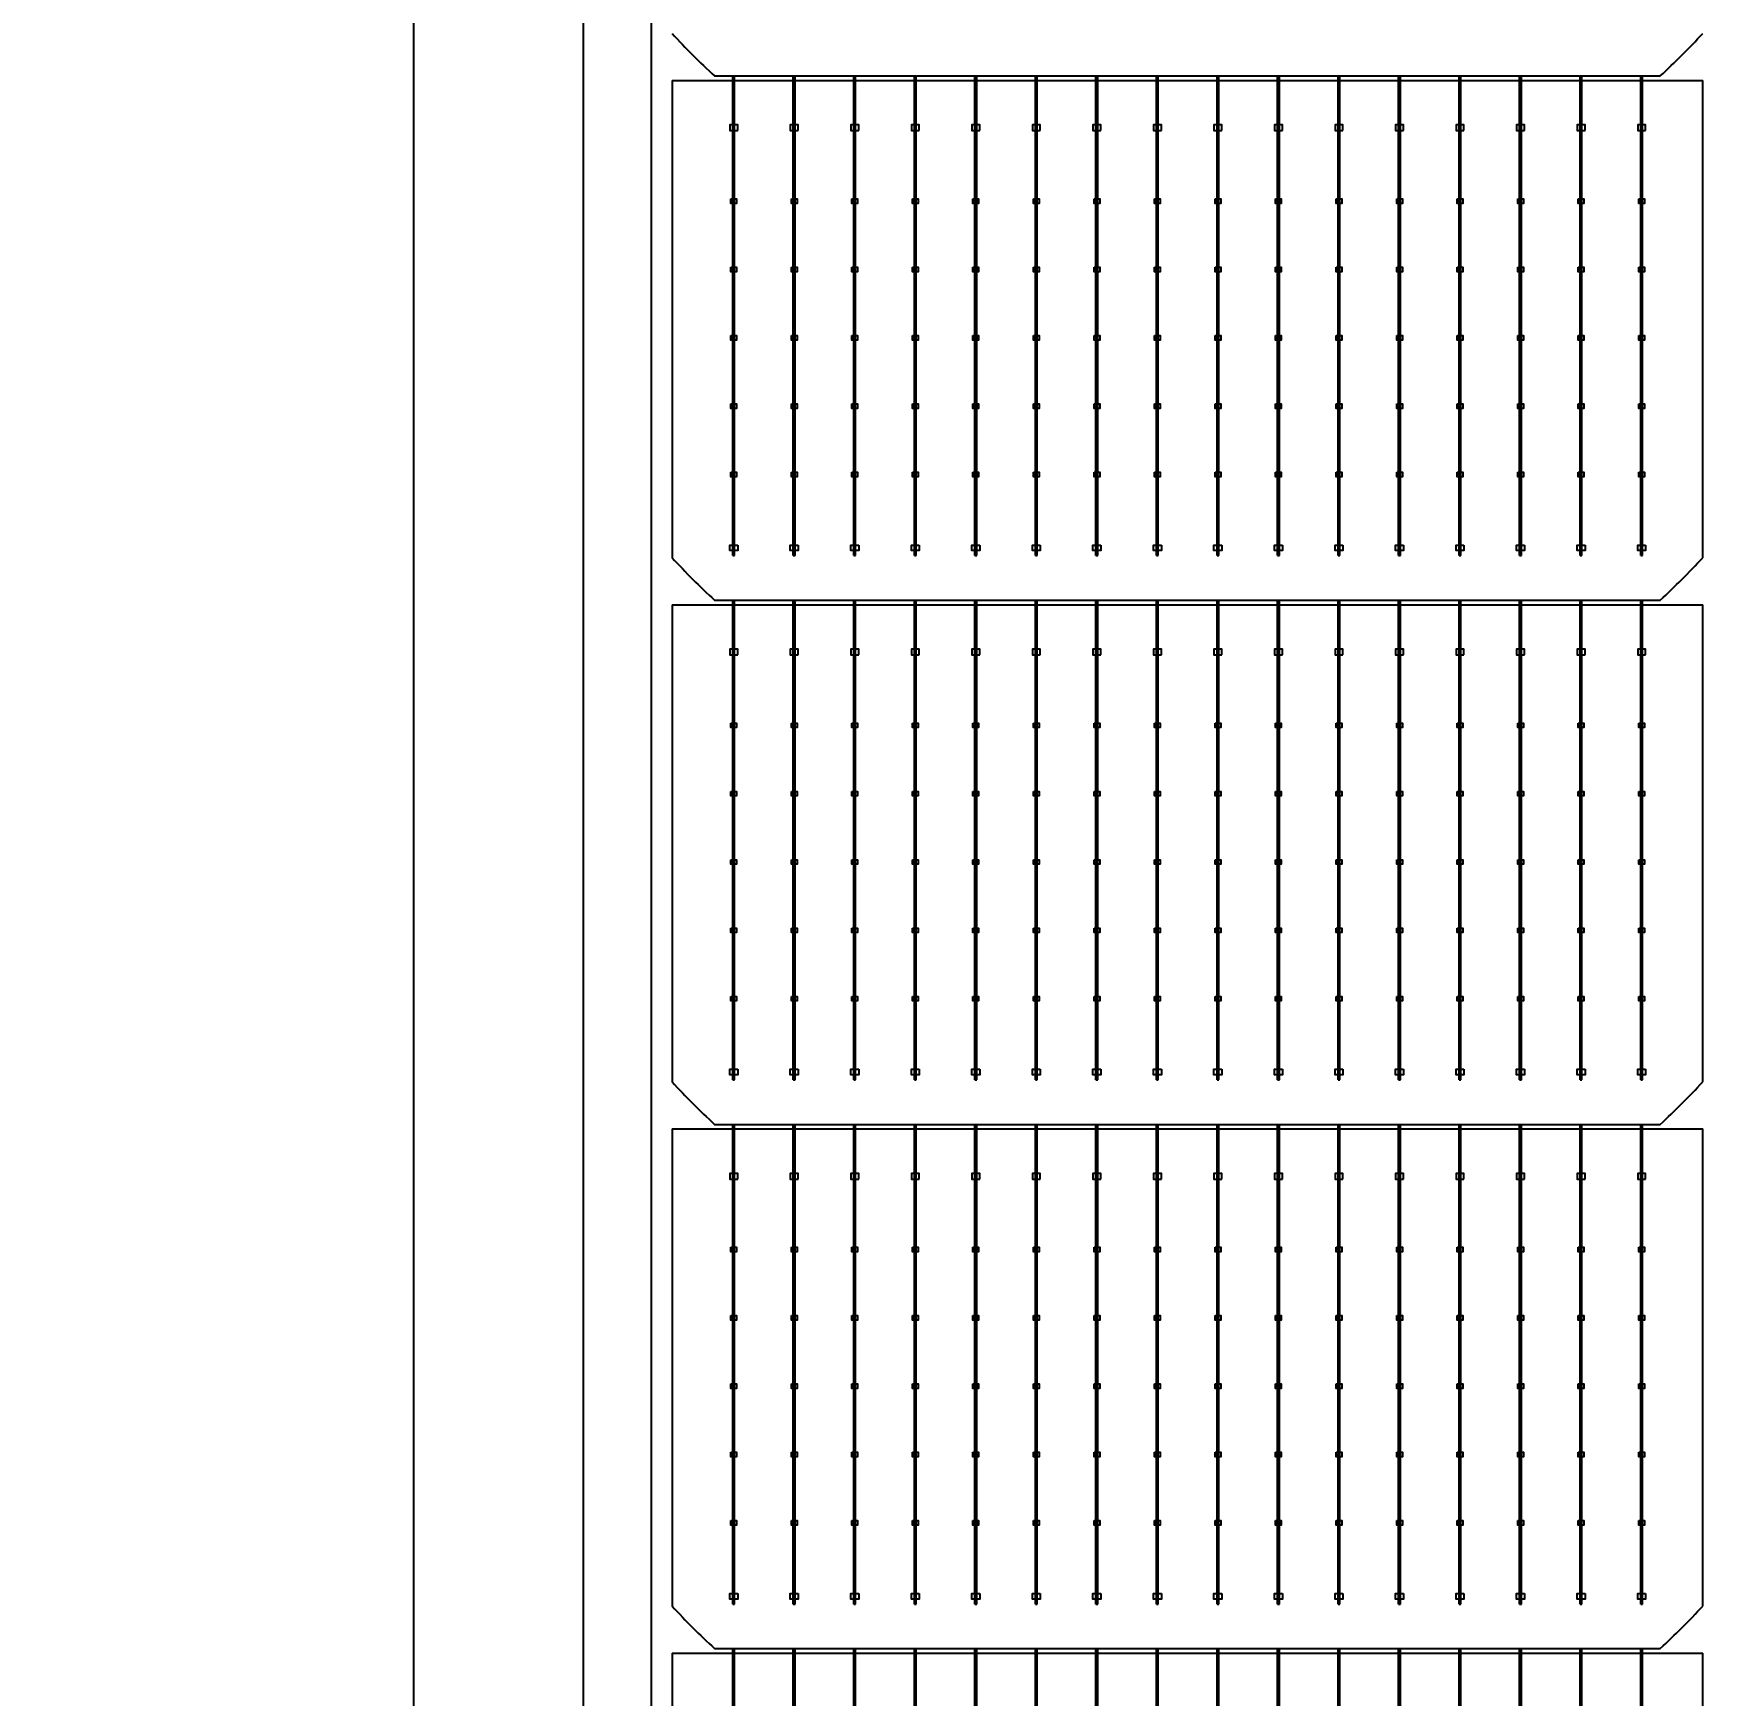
# Model space of a CAD drawing. Header units: millimetres. Extents: x 10297564 to 11610295, y -9287743 to -8409454.
# Drawn here: x 10388906 to 10393034, y -9081404 to -9077305 of the extents above; entities that cross this region are included whole.
import ezdxf

# ---------------------------------------------------------------- set-up
doc = ezdxf.new("R2010")
doc.units = ezdxf.units.MM
doc.header["$LTSCALE"] = 100
doc.layers.add('E1', color=1, linetype='Continuous')
doc.styles.add('HL-S1', font='DotumChe.ttf')
doc.styles.add('MG', font='malgun.ttf')
doc.dimstyles.new('HL-100', dxfattribs={"dimscale": 100, "dimtxt": 3, "dimasz": 4, "dimexe": 2, "dimexo": 2, "dimgap": 1, "dimtad": 1, "dimdec": 0, "dimzin": 0, "dimlunit": 6, "dimtxsty": 'HL-S1', "dimblk": 'DOTSMALL', "dimcen": 4, "dimdle": 2, "dimclrd": 256, "dimclre": 256, "dimclrt": 4, "dimazin": 0, "dimtfac": 1, "dimtdec": 0, "dimtix": 1, "dimtmove": 2, "dimatfit": 3, "dimldrblk": 'DOTSMALL', "dimfxl": 1.5, "dimtolj": 1, "dimtzin": 0, "dimlwd": -1, "dimlwe": -1, "dimarcsym": 0})

# ---------------------------------------------------------------- blocks, each defined once
blk = doc.blocks.new('*D71')
at = {"layer": 'defpoints', "color": 0, "transparency": 16777216}
for p in [(10389843.9, -9073235.9), (10390262.3, -9073235.9), (10390262.3, -9107604.7)]:
    blk.add_point(p, dxfattribs=at)
at = {"layer": 'E1', "color": 1, "transparency": 16777216}
for p, q in [((10389862.3, -9073235.9), (10389443.9, -9073235.9)), ((10389843.9, -9107204.7), (10389843.9, -9073635.9)), ((10389862.3, -9107604.7), (10389443.9, -9107604.7))]:
    blk.add_line(p, q, dxfattribs=at)
for points in [[(10389777.2, -9073635.9), (10389910.5, -9073635.9), (10389843.9, -9073235.9)], [(10389777.2, -9107204.7), (10389910.5, -9107204.7), (10389843.9, -9107604.7)]]:
    blk.add_solid(points, dxfattribs=at)
at = {"layer": 'E1', "color": 7, "transparency": 16777216, "insert": (10389234, -9090245.9), "char_height": 500, "attachment_point": 5, "rotation": 90, "style": 'MG'}
blk.add_mtext('\\A1;2464', dxfattribs=at)
blk = doc.blocks.new('_DotSmall')
at = {"color": 0, "linetype": 'ByBlock', "const_width": 0.5}
blk.add_lwpolyline([(-0.0625, 0, 1), (0.0625, 0, 1)], format="xyb", close=True, dxfattribs=at)

msp = doc.modelspace()

# ---------------------------------------------------------------- linework, layer by layer
for p, q in [((10390630.4, -9078592.8), (10390630.4, -9077409.9)), ((10390634.8, -9078592.8), (10390634.8, -9077409.9)), ((10390779.6, -9078592.8), (10390779.6, -9077409.9)), ((10390784.1, -9078592.8), (10390784.1, -9077409.9)), ((10390928.9, -9078592.8), (10390928.9, -9077409.9)), ((10390933.3, -9078592.8), (10390933.3, -9077409.9)), ((10391078.1, -9078592.8), (10391078.1, -9077409.9)), ((10391082.6, -9078592.8), (10391082.6, -9077409.9)), ((10391227.4, -9078592.8), (10391227.4, -9077409.9)), ((10391231.8, -9078592.8), (10391231.8, -9077409.9)), ((10391376.6, -9078592.8), (10391376.6, -9077409.9)), ((10391381.1, -9078592.8), (10391381.1, -9077409.9)), ((10391525.9, -9078592.8), (10391525.9, -9077409.9)), ((10391530.3, -9078592.8), (10391530.3, -9077409.9)), ((10391675.1, -9078592.8), (10391675.1, -9077409.9)), ((10391679.6, -9078592.8), (10391679.6, -9077409.9)), ((10391824.4, -9078592.8), (10391824.4, -9077409.9)), ((10391828.8, -9078592.8), (10391828.8, -9077409.9)), ((10391973.6, -9078592.8), (10391973.6, -9077409.9)), ((10391978.1, -9078592.8), (10391978.1, -9077409.9)), ((10392122.9, -9078592.8), (10392122.9, -9077409.9)), ((10392127.3, -9078592.8), (10392127.3, -9077409.9)), ((10392272.1, -9078592.8), (10392272.1, -9077409.9)), ((10392276.6, -9078592.8), (10392276.6, -9077409.9)), ((10392421.4, -9078592.8), (10392421.4, -9077409.9)), ((10392425.8, -9078592.8), (10392425.8, -9077409.9)), ((10392570.6, -9078592.8), (10392570.6, -9077409.9)), ((10392575.1, -9078592.8), (10392575.1, -9077409.9)), ((10392719.8, -9078592.8), (10392719.8, -9077409.9)), ((10392724.3, -9078592.8), (10392724.3, -9077409.9)), ((10392869.1, -9078592.8), (10392869.1, -9077409.9)), ((10392873.6, -9078592.8), (10392873.6, -9077409.9)), ((10390480.6, -9077421.1), (10393022, -9077421.1)), ((10390480.6, -9078713.8), (10393022, -9078713.8)), ((10390630.4, -9079885.4), (10390630.4, -9078702.5)), ((10390634.8, -9079885.4), (10390634.8, -9078702.5)), ((10390779.6, -9079885.4), (10390779.6, -9078702.5)), ((10390784.1, -9079885.4), (10390784.1, -9078702.5)), ((10390928.9, -9079885.4), (10390928.9, -9078702.5)), ((10390933.3, -9079885.4), (10390933.3, -9078702.5)), ((10391078.1, -9079885.4), (10391078.1, -9078702.5)), ((10391082.6, -9079885.4), (10391082.6, -9078702.5)), ((10391227.4, -9079885.4), (10391227.4, -9078702.5)), ((10391231.8, -9079885.4), (10391231.8, -9078702.5)), ((10391376.6, -9079885.4), (10391376.6, -9078702.5)), ((10391381.1, -9079885.4), (10391381.1, -9078702.5)), ((10391525.9, -9079885.4), (10391525.9, -9078702.5)), ((10391530.3, -9079885.4), (10391530.3, -9078702.5)), ((10391675.1, -9079885.4), (10391675.1, -9078702.5)), ((10391679.6, -9079885.4), (10391679.6, -9078702.5)), ((10391824.4, -9079885.4), (10391824.4, -9078702.5)), ((10391828.8, -9079885.4), (10391828.8, -9078702.5)), ((10391973.6, -9079885.4), (10391973.6, -9078702.5)), ((10391978.1, -9079885.4), (10391978.1, -9078702.5)), ((10392122.9, -9079885.4), (10392122.9, -9078702.5)), ((10392127.3, -9079885.4), (10392127.3, -9078702.5)), ((10392272.1, -9079885.4), (10392272.1, -9078702.5)), ((10392276.6, -9079885.4), (10392276.6, -9078702.5)), ((10392421.4, -9079885.4), (10392421.4, -9078702.5)), ((10392425.8, -9079885.4), (10392425.8, -9078702.5)), ((10392570.6, -9079885.4), (10392570.6, -9078702.5)), ((10392575.1, -9079885.4), (10392575.1, -9078702.5)), ((10392719.8, -9079885.4), (10392719.8, -9078702.5)), ((10392724.3, -9079885.4), (10392724.3, -9078702.5)), ((10392869.1, -9079885.4), (10392869.1, -9078702.5)), ((10392873.6, -9079885.4), (10392873.6, -9078702.5)), ((10390480.6, -9080006.4), (10393022, -9080006.4)), ((10390630.4, -9081178.1), (10390630.4, -9079995.2)), ((10390634.8, -9081178.1), (10390634.8, -9079995.2)), ((10390779.6, -9081178.1), (10390779.6, -9079995.2)), ((10390784.1, -9081178.1), (10390784.1, -9079995.2)), ((10390928.9, -9081178.1), (10390928.9, -9079995.2)), ((10390933.3, -9081178.1), (10390933.3, -9079995.2)), ((10391078.1, -9081178.1), (10391078.1, -9079995.2)), ((10391082.6, -9081178.1), (10391082.6, -9079995.2)), ((10391227.4, -9081178.1), (10391227.4, -9079995.2)), ((10391231.8, -9081178.1), (10391231.8, -9079995.2)), ((10391376.6, -9081178.1), (10391376.6, -9079995.2)), ((10391381.1, -9081178.1), (10391381.1, -9079995.2)), ((10391525.9, -9081178.1), (10391525.9, -9079995.2)), ((10391530.3, -9081178.1), (10391530.3, -9079995.2)), ((10391675.1, -9081178.1), (10391675.1, -9079995.2)), ((10391679.6, -9081178.1), (10391679.6, -9079995.2)), ((10391824.4, -9081178.1), (10391824.4, -9079995.2)), ((10391828.8, -9081178.1), (10391828.8, -9079995.2)), ((10391973.6, -9081178.1), (10391973.6, -9079995.2)), ((10391978.1, -9081178.1), (10391978.1, -9079995.2)), ((10392122.9, -9081178.1), (10392122.9, -9079995.2)), ((10392127.3, -9081178.1), (10392127.3, -9079995.2)), ((10392272.1, -9081178.1), (10392272.1, -9079995.2)), ((10392276.6, -9081178.1), (10392276.6, -9079995.2)), ((10392421.4, -9081178.1), (10392421.4, -9079995.2)), ((10392425.8, -9081178.1), (10392425.8, -9079995.2)), ((10392570.6, -9081178.1), (10392570.6, -9079995.2)), ((10392575.1, -9081178.1), (10392575.1, -9079995.2)), ((10392719.8, -9081178.1), (10392719.8, -9079995.2)), ((10392724.3, -9081178.1), (10392724.3, -9079995.2)), ((10392869.1, -9081178.1), (10392869.1, -9079995.2)), ((10392873.6, -9081178.1), (10392873.6, -9079995.2)), ((10390630.4, -9082470.8), (10390630.4, -9081287.9)), ((10390634.8, -9082470.8), (10390634.8, -9081287.9)), ((10390779.6, -9082470.8), (10390779.6, -9081287.9)), ((10390784.1, -9082470.8), (10390784.1, -9081287.9)), ((10390928.9, -9082470.8), (10390928.9, -9081287.9)), ((10390933.3, -9082470.8), (10390933.3, -9081287.9)), ((10391078.1, -9082470.8), (10391078.1, -9081287.9)), ((10391082.6, -9082470.8), (10391082.6, -9081287.9)), ((10391227.4, -9082470.8), (10391227.4, -9081287.9)), ((10391231.8, -9082470.8), (10391231.8, -9081287.9)), ((10391376.6, -9082470.8), (10391376.6, -9081287.9)), ((10391381.1, -9082470.8), (10391381.1, -9081287.9)), ((10391525.9, -9082470.8), (10391525.9, -9081287.9)), ((10391530.3, -9082470.8), (10391530.3, -9081287.9)), ((10391675.1, -9082470.8), (10391675.1, -9081287.9)), ((10391679.6, -9082470.8), (10391679.6, -9081287.9)), ((10391824.4, -9082470.8), (10391824.4, -9081287.9)), ((10391828.8, -9082470.8), (10391828.8, -9081287.9)), ((10391973.6, -9082470.8), (10391973.6, -9081287.9)), ((10391978.1, -9082470.8), (10391978.1, -9081287.9)), ((10392122.9, -9082470.8), (10392122.9, -9081287.9)), ((10392127.3, -9082470.8), (10392127.3, -9081287.9)), ((10392272.1, -9082470.8), (10392272.1, -9081287.9)), ((10392276.6, -9082470.8), (10392276.6, -9081287.9)), ((10392421.4, -9082470.8), (10392421.4, -9081287.9)), ((10392425.8, -9082470.8), (10392425.8, -9081287.9)), ((10392570.6, -9082470.8), (10392570.6, -9081287.9)), ((10392575.1, -9082470.8), (10392575.1, -9081287.9)), ((10392719.8, -9082470.8), (10392719.8, -9081287.9)), ((10392724.3, -9082470.8), (10392724.3, -9081287.9)), ((10392869.1, -9082470.8), (10392869.1, -9081287.9)), ((10392873.6, -9082470.8), (10392873.6, -9081287.9)), ((10390480.6, -9081299.1), (10393022, -9081299.1))]:
    msp.add_line(p, q)
for points in [[(10390262.3, -9073235.9), (10406065.8, -9073235.9), (10406065.8, -9107604.7), (10390262.3, -9107604.7)], [(10390429.7, -9073403.3), (10405898.4, -9073403.3), (10405898.4, -9107437.3), (10390429.7, -9107437.3)], [(10390642.4, -9077544.8), (10390642.4, -9077530.9), (10390622.9, -9077530.9), (10390622.9, -9077544.8)], [(10390791.6, -9077544.8), (10390791.6, -9077530.9), (10390772.1, -9077530.9), (10390772.1, -9077544.8)], [(10390940.9, -9077544.8), (10390940.9, -9077530.9), (10390921.3, -9077530.9), (10390921.3, -9077544.8)], [(10391090.1, -9077544.8), (10391090.1, -9077530.9), (10391070.6, -9077530.9), (10391070.6, -9077544.8)], [(10391239.4, -9077544.8), (10391239.4, -9077530.9), (10391219.8, -9077530.9), (10391219.8, -9077544.8)], [(10391388.6, -9077544.8), (10391388.6, -9077530.9), (10391369.1, -9077530.9), (10391369.1, -9077544.8)], [(10391537.9, -9077544.8), (10391537.9, -9077530.9), (10391518.3, -9077530.9), (10391518.3, -9077544.8)], [(10391687.1, -9077544.8), (10391687.1, -9077530.9), (10391667.6, -9077530.9), (10391667.6, -9077544.8)], [(10391836.4, -9077544.8), (10391836.4, -9077530.9), (10391816.8, -9077530.9), (10391816.8, -9077544.8)], [(10391985.6, -9077544.8), (10391985.6, -9077530.9), (10391966.1, -9077530.9), (10391966.1, -9077544.8)], [(10392134.9, -9077544.8), (10392134.9, -9077530.9), (10392115.3, -9077530.9), (10392115.3, -9077544.8)], [(10392284.1, -9077544.8), (10392284.1, -9077530.9), (10392264.6, -9077530.9), (10392264.6, -9077544.8)], [(10392433.3, -9077544.8), (10392433.3, -9077530.9), (10392413.8, -9077530.9), (10392413.8, -9077544.8)], [(10392582.6, -9077544.8), (10392582.6, -9077530.9), (10392563.1, -9077530.9), (10392563.1, -9077544.8)], [(10392731.8, -9077544.8), (10392731.8, -9077530.9), (10392712.3, -9077530.9), (10392712.3, -9077544.8)], [(10392881.1, -9077544.8), (10392881.1, -9077530.9), (10392861.6, -9077530.9), (10392861.6, -9077544.8)], [(10390625.6, -9077713.2), (10390639.6, -9077713.2), (10390639.6, -9077724.3), (10390625.6, -9077724.3)], [(10390774.9, -9077713.2), (10390788.8, -9077713.2), (10390788.8, -9077724.3), (10390774.9, -9077724.3)], [(10390924.1, -9077713.2), (10390938.1, -9077713.2), (10390938.1, -9077724.3), (10390924.1, -9077724.3)], [(10391073.4, -9077713.2), (10391087.3, -9077713.2), (10391087.3, -9077724.3), (10391073.4, -9077724.3)], [(10391222.6, -9077713.2), (10391236.6, -9077713.2), (10391236.6, -9077724.3), (10391222.6, -9077724.3)], [(10391371.9, -9077713.2), (10391385.8, -9077713.2), (10391385.8, -9077724.3), (10391371.9, -9077724.3)], [(10391521.1, -9077713.2), (10391535.1, -9077713.2), (10391535.1, -9077724.3), (10391521.1, -9077724.3)], [(10391670.4, -9077713.2), (10391684.3, -9077713.2), (10391684.3, -9077724.3), (10391670.4, -9077724.3)], [(10391819.6, -9077713.2), (10391833.6, -9077713.2), (10391833.6, -9077724.3), (10391819.6, -9077724.3)], [(10391968.9, -9077713.2), (10391982.8, -9077713.2), (10391982.8, -9077724.3), (10391968.9, -9077724.3)], [(10392118.1, -9077713.2), (10392132.1, -9077713.2), (10392132.1, -9077724.3), (10392118.1, -9077724.3)], [(10392267.4, -9077713.2), (10392281.3, -9077713.2), (10392281.3, -9077724.3), (10392267.4, -9077724.3)], [(10392416.6, -9077713.2), (10392430.6, -9077713.2), (10392430.6, -9077724.3), (10392416.6, -9077724.3)], [(10392565.9, -9077713.2), (10392579.8, -9077713.2), (10392579.8, -9077724.3), (10392565.9, -9077724.3)], [(10392715.1, -9077713.2), (10392729.1, -9077713.2), (10392729.1, -9077724.3), (10392715.1, -9077724.3)], [(10392864.4, -9077713.2), (10392878.3, -9077713.2), (10392878.3, -9077724.3), (10392864.4, -9077724.3)], [(10390625.6, -9077881.7), (10390639.6, -9077881.7), (10390639.6, -9077892.8), (10390625.6, -9077892.8)], [(10390774.9, -9077881.7), (10390788.8, -9077881.7), (10390788.8, -9077892.8), (10390774.9, -9077892.8)], [(10390924.1, -9077881.7), (10390938.1, -9077881.7), (10390938.1, -9077892.8), (10390924.1, -9077892.8)], [(10391073.4, -9077881.7), (10391087.3, -9077881.7), (10391087.3, -9077892.8), (10391073.4, -9077892.8)], [(10391222.6, -9077881.7), (10391236.6, -9077881.7), (10391236.6, -9077892.8), (10391222.6, -9077892.8)], [(10391371.9, -9077881.7), (10391385.8, -9077881.7), (10391385.8, -9077892.8), (10391371.9, -9077892.8)], [(10391521.1, -9077881.7), (10391535.1, -9077881.7), (10391535.1, -9077892.8), (10391521.1, -9077892.8)], [(10391670.4, -9077881.7), (10391684.3, -9077881.7), (10391684.3, -9077892.8), (10391670.4, -9077892.8)], [(10391819.6, -9077881.7), (10391833.6, -9077881.7), (10391833.6, -9077892.8), (10391819.6, -9077892.8)], [(10391968.9, -9077881.7), (10391982.8, -9077881.7), (10391982.8, -9077892.8), (10391968.9, -9077892.8)], [(10392118.1, -9077881.7), (10392132.1, -9077881.7), (10392132.1, -9077892.8), (10392118.1, -9077892.8)], [(10392267.4, -9077881.7), (10392281.3, -9077881.7), (10392281.3, -9077892.8), (10392267.4, -9077892.8)], [(10392416.6, -9077881.7), (10392430.6, -9077881.7), (10392430.6, -9077892.8), (10392416.6, -9077892.8)], [(10392565.9, -9077881.7), (10392579.8, -9077881.7), (10392579.8, -9077892.8), (10392565.9, -9077892.8)], [(10392715.1, -9077881.7), (10392729.1, -9077881.7), (10392729.1, -9077892.8), (10392715.1, -9077892.8)], [(10392864.4, -9077881.7), (10392878.3, -9077881.7), (10392878.3, -9077892.8), (10392864.4, -9077892.8)], [(10390625.6, -9078050.2), (10390639.6, -9078050.2), (10390639.6, -9078061.3), (10390625.6, -9078061.3)], [(10390774.9, -9078050.2), (10390788.8, -9078050.2), (10390788.8, -9078061.3), (10390774.9, -9078061.3)], [(10390924.1, -9078050.2), (10390938.1, -9078050.2), (10390938.1, -9078061.3), (10390924.1, -9078061.3)], [(10391073.4, -9078050.2), (10391087.3, -9078050.2), (10391087.3, -9078061.3), (10391073.4, -9078061.3)], [(10391222.6, -9078050.2), (10391236.6, -9078050.2), (10391236.6, -9078061.3), (10391222.6, -9078061.3)], [(10391371.9, -9078050.2), (10391385.8, -9078050.2), (10391385.8, -9078061.3), (10391371.9, -9078061.3)], [(10391521.1, -9078050.2), (10391535.1, -9078050.2), (10391535.1, -9078061.3), (10391521.1, -9078061.3)], [(10391670.4, -9078050.2), (10391684.3, -9078050.2), (10391684.3, -9078061.3), (10391670.4, -9078061.3)], [(10391819.6, -9078050.2), (10391833.6, -9078050.2), (10391833.6, -9078061.3), (10391819.6, -9078061.3)], [(10391968.9, -9078050.2), (10391982.8, -9078050.2), (10391982.8, -9078061.3), (10391968.9, -9078061.3)], [(10392118.1, -9078050.2), (10392132.1, -9078050.2), (10392132.1, -9078061.3), (10392118.1, -9078061.3)], [(10392267.4, -9078050.2), (10392281.3, -9078050.2), (10392281.3, -9078061.3), (10392267.4, -9078061.3)], [(10392416.6, -9078050.2), (10392430.6, -9078050.2), (10392430.6, -9078061.3), (10392416.6, -9078061.3)], [(10392565.9, -9078050.2), (10392579.8, -9078050.2), (10392579.8, -9078061.3), (10392565.9, -9078061.3)], [(10392715.1, -9078050.2), (10392729.1, -9078050.2), (10392729.1, -9078061.3), (10392715.1, -9078061.3)], [(10392864.4, -9078050.2), (10392878.3, -9078050.2), (10392878.3, -9078061.3), (10392864.4, -9078061.3)], [(10390625.6, -9078218.7), (10390639.6, -9078218.7), (10390639.6, -9078229.8), (10390625.6, -9078229.8)], [(10390774.9, -9078218.7), (10390788.8, -9078218.7), (10390788.8, -9078229.8), (10390774.9, -9078229.8)], [(10390924.1, -9078218.7), (10390938.1, -9078218.7), (10390938.1, -9078229.8), (10390924.1, -9078229.8)], [(10391073.4, -9078218.7), (10391087.3, -9078218.7), (10391087.3, -9078229.8), (10391073.4, -9078229.8)], [(10391222.6, -9078218.7), (10391236.6, -9078218.7), (10391236.6, -9078229.8), (10391222.6, -9078229.8)], [(10391371.9, -9078218.7), (10391385.8, -9078218.7), (10391385.8, -9078229.8), (10391371.9, -9078229.8)], [(10391521.1, -9078218.7), (10391535.1, -9078218.7), (10391535.1, -9078229.8), (10391521.1, -9078229.8)], [(10391670.4, -9078218.7), (10391684.3, -9078218.7), (10391684.3, -9078229.8), (10391670.4, -9078229.8)], [(10391819.6, -9078218.7), (10391833.6, -9078218.7), (10391833.6, -9078229.8), (10391819.6, -9078229.8)], [(10391968.9, -9078218.7), (10391982.8, -9078218.7), (10391982.8, -9078229.8), (10391968.9, -9078229.8)], [(10392118.1, -9078218.7), (10392132.1, -9078218.7), (10392132.1, -9078229.8), (10392118.1, -9078229.8)], [(10392267.4, -9078218.7), (10392281.3, -9078218.7), (10392281.3, -9078229.8), (10392267.4, -9078229.8)], [(10392416.6, -9078218.7), (10392430.6, -9078218.7), (10392430.6, -9078229.8), (10392416.6, -9078229.8)], [(10392565.9, -9078218.7), (10392579.8, -9078218.7), (10392579.8, -9078229.8), (10392565.9, -9078229.8)], [(10392715.1, -9078218.7), (10392729.1, -9078218.7), (10392729.1, -9078229.8), (10392715.1, -9078229.8)], [(10392864.4, -9078218.7), (10392878.3, -9078218.7), (10392878.3, -9078229.8), (10392864.4, -9078229.8)], [(10390625.6, -9078387.2), (10390639.6, -9078387.2), (10390639.6, -9078398.3), (10390625.6, -9078398.3)], [(10390774.9, -9078387.2), (10390788.8, -9078387.2), (10390788.8, -9078398.3), (10390774.9, -9078398.3)], [(10390924.1, -9078387.2), (10390938.1, -9078387.2), (10390938.1, -9078398.3), (10390924.1, -9078398.3)], [(10391073.4, -9078387.2), (10391087.3, -9078387.2), (10391087.3, -9078398.3), (10391073.4, -9078398.3)], [(10391222.6, -9078387.2), (10391236.6, -9078387.2), (10391236.6, -9078398.3), (10391222.6, -9078398.3)], [(10391371.9, -9078387.2), (10391385.8, -9078387.2), (10391385.8, -9078398.3), (10391371.9, -9078398.3)], [(10391521.1, -9078387.2), (10391535.1, -9078387.2), (10391535.1, -9078398.3), (10391521.1, -9078398.3)], [(10391670.4, -9078387.2), (10391684.3, -9078387.2), (10391684.3, -9078398.3), (10391670.4, -9078398.3)], [(10391819.6, -9078387.2), (10391833.6, -9078387.2), (10391833.6, -9078398.3), (10391819.6, -9078398.3)], [(10391968.9, -9078387.2), (10391982.8, -9078387.2), (10391982.8, -9078398.3), (10391968.9, -9078398.3)], [(10392118.1, -9078387.2), (10392132.1, -9078387.2), (10392132.1, -9078398.3), (10392118.1, -9078398.3)], [(10392267.4, -9078387.2), (10392281.3, -9078387.2), (10392281.3, -9078398.3), (10392267.4, -9078398.3)], [(10392416.6, -9078387.2), (10392430.6, -9078387.2), (10392430.6, -9078398.3), (10392416.6, -9078398.3)], [(10392565.9, -9078387.2), (10392579.8, -9078387.2), (10392579.8, -9078398.3), (10392565.9, -9078398.3)], [(10392715.1, -9078387.2), (10392729.1, -9078387.2), (10392729.1, -9078398.3), (10392715.1, -9078398.3)], [(10392864.4, -9078387.2), (10392878.3, -9078387.2), (10392878.3, -9078398.3), (10392864.4, -9078398.3)], [(10390642.4, -9078566.7), (10390642.4, -9078580.6), (10390622.9, -9078580.6), (10390622.9, -9078566.7)], [(10390791.6, -9078566.7), (10390791.6, -9078580.6), (10390772.1, -9078580.6), (10390772.1, -9078566.7)], [(10390940.9, -9078566.7), (10390940.9, -9078580.6), (10390921.3, -9078580.6), (10390921.3, -9078566.7)], [(10391090.1, -9078566.7), (10391090.1, -9078580.6), (10391070.6, -9078580.6), (10391070.6, -9078566.7)], [(10391239.4, -9078566.7), (10391239.4, -9078580.6), (10391219.8, -9078580.6), (10391219.8, -9078566.7)], [(10391388.6, -9078566.7), (10391388.6, -9078580.6), (10391369.1, -9078580.6), (10391369.1, -9078566.7)], [(10391537.9, -9078566.7), (10391537.9, -9078580.6), (10391518.3, -9078580.6), (10391518.3, -9078566.7)], [(10391687.1, -9078566.7), (10391687.1, -9078580.6), (10391667.6, -9078580.6), (10391667.6, -9078566.7)], [(10391836.4, -9078566.7), (10391836.4, -9078580.6), (10391816.8, -9078580.6), (10391816.8, -9078566.7)], [(10391985.6, -9078566.7), (10391985.6, -9078580.6), (10391966.1, -9078580.6), (10391966.1, -9078566.7)], [(10392134.9, -9078566.7), (10392134.9, -9078580.6), (10392115.3, -9078580.6), (10392115.3, -9078566.7)], [(10392284.1, -9078566.7), (10392284.1, -9078580.6), (10392264.6, -9078580.6), (10392264.6, -9078566.7)], [(10392433.3, -9078566.7), (10392433.3, -9078580.6), (10392413.8, -9078580.6), (10392413.8, -9078566.7)], [(10392582.6, -9078566.7), (10392582.6, -9078580.6), (10392563.1, -9078580.6), (10392563.1, -9078566.7)], [(10392731.8, -9078566.7), (10392731.8, -9078580.6), (10392712.3, -9078580.6), (10392712.3, -9078566.7)], [(10392881.1, -9078566.7), (10392881.1, -9078580.6), (10392861.6, -9078580.6), (10392861.6, -9078566.7)], [(10390642.4, -9078837.5), (10390642.4, -9078823.5), (10390622.9, -9078823.5), (10390622.9, -9078837.5)], [(10390791.6, -9078837.5), (10390791.6, -9078823.5), (10390772.1, -9078823.5), (10390772.1, -9078837.5)], [(10390940.9, -9078837.5), (10390940.9, -9078823.5), (10390921.3, -9078823.5), (10390921.3, -9078837.5)], [(10391090.1, -9078837.5), (10391090.1, -9078823.5), (10391070.6, -9078823.5), (10391070.6, -9078837.5)], [(10391239.4, -9078837.5), (10391239.4, -9078823.5), (10391219.8, -9078823.5), (10391219.8, -9078837.5)], [(10391388.6, -9078837.5), (10391388.6, -9078823.5), (10391369.1, -9078823.5), (10391369.1, -9078837.5)], [(10391537.9, -9078837.5), (10391537.9, -9078823.5), (10391518.3, -9078823.5), (10391518.3, -9078837.5)], [(10391687.1, -9078837.5), (10391687.1, -9078823.5), (10391667.6, -9078823.5), (10391667.6, -9078837.5)], [(10391836.4, -9078837.5), (10391836.4, -9078823.5), (10391816.8, -9078823.5), (10391816.8, -9078837.5)], [(10391985.6, -9078837.5), (10391985.6, -9078823.5), (10391966.1, -9078823.5), (10391966.1, -9078837.5)], [(10392134.9, -9078837.5), (10392134.9, -9078823.5), (10392115.3, -9078823.5), (10392115.3, -9078837.5)], [(10392284.1, -9078837.5), (10392284.1, -9078823.5), (10392264.6, -9078823.5), (10392264.6, -9078837.5)], [(10392433.3, -9078837.5), (10392433.3, -9078823.5), (10392413.8, -9078823.5), (10392413.8, -9078837.5)], [(10392582.6, -9078837.5), (10392582.6, -9078823.5), (10392563.1, -9078823.5), (10392563.1, -9078837.5)], [(10392731.8, -9078837.5), (10392731.8, -9078823.5), (10392712.3, -9078823.5), (10392712.3, -9078837.5)], [(10392881.1, -9078837.5), (10392881.1, -9078823.5), (10392861.6, -9078823.5), (10392861.6, -9078837.5)], [(10390625.6, -9079005.8), (10390639.6, -9079005.8), (10390639.6, -9079017), (10390625.6, -9079017)], [(10390774.9, -9079005.8), (10390788.8, -9079005.8), (10390788.8, -9079017), (10390774.9, -9079017)], [(10390924.1, -9079005.8), (10390938.1, -9079005.8), (10390938.1, -9079017), (10390924.1, -9079017)], [(10391073.4, -9079005.8), (10391087.3, -9079005.8), (10391087.3, -9079017), (10391073.4, -9079017)], [(10391222.6, -9079005.8), (10391236.6, -9079005.8), (10391236.6, -9079017), (10391222.6, -9079017)], [(10391371.9, -9079005.8), (10391385.8, -9079005.8), (10391385.8, -9079017), (10391371.9, -9079017)], [(10391521.1, -9079005.8), (10391535.1, -9079005.8), (10391535.1, -9079017), (10391521.1, -9079017)], [(10391670.4, -9079005.8), (10391684.3, -9079005.8), (10391684.3, -9079017), (10391670.4, -9079017)], [(10391819.6, -9079005.8), (10391833.6, -9079005.8), (10391833.6, -9079017), (10391819.6, -9079017)], [(10391968.9, -9079005.8), (10391982.8, -9079005.8), (10391982.8, -9079017), (10391968.9, -9079017)], [(10392118.1, -9079005.8), (10392132.1, -9079005.8), (10392132.1, -9079017), (10392118.1, -9079017)], [(10392267.4, -9079005.8), (10392281.3, -9079005.8), (10392281.3, -9079017), (10392267.4, -9079017)], [(10392416.6, -9079005.8), (10392430.6, -9079005.8), (10392430.6, -9079017), (10392416.6, -9079017)], [(10392565.9, -9079005.8), (10392579.8, -9079005.8), (10392579.8, -9079017), (10392565.9, -9079017)], [(10392715.1, -9079005.8), (10392729.1, -9079005.8), (10392729.1, -9079017), (10392715.1, -9079017)], [(10392864.4, -9079005.8), (10392878.3, -9079005.8), (10392878.3, -9079017), (10392864.4, -9079017)], [(10390625.6, -9079174.3), (10390639.6, -9079174.3), (10390639.6, -9079185.5), (10390625.6, -9079185.5)], [(10390774.9, -9079174.3), (10390788.8, -9079174.3), (10390788.8, -9079185.5), (10390774.9, -9079185.5)], [(10390924.1, -9079174.3), (10390938.1, -9079174.3), (10390938.1, -9079185.5), (10390924.1, -9079185.5)], [(10391073.4, -9079174.3), (10391087.3, -9079174.3), (10391087.3, -9079185.5), (10391073.4, -9079185.5)], [(10391222.6, -9079174.3), (10391236.6, -9079174.3), (10391236.6, -9079185.5), (10391222.6, -9079185.5)], [(10391371.9, -9079174.3), (10391385.8, -9079174.3), (10391385.8, -9079185.5), (10391371.9, -9079185.5)], [(10391521.1, -9079174.3), (10391535.1, -9079174.3), (10391535.1, -9079185.5), (10391521.1, -9079185.5)], [(10391670.4, -9079174.3), (10391684.3, -9079174.3), (10391684.3, -9079185.5), (10391670.4, -9079185.5)], [(10391819.6, -9079174.3), (10391833.6, -9079174.3), (10391833.6, -9079185.5), (10391819.6, -9079185.5)], [(10391968.9, -9079174.3), (10391982.8, -9079174.3), (10391982.8, -9079185.5), (10391968.9, -9079185.5)], [(10392118.1, -9079174.3), (10392132.1, -9079174.3), (10392132.1, -9079185.5), (10392118.1, -9079185.5)], [(10392267.4, -9079174.3), (10392281.3, -9079174.3), (10392281.3, -9079185.5), (10392267.4, -9079185.5)], [(10392416.6, -9079174.3), (10392430.6, -9079174.3), (10392430.6, -9079185.5), (10392416.6, -9079185.5)], [(10392565.9, -9079174.3), (10392579.8, -9079174.3), (10392579.8, -9079185.5), (10392565.9, -9079185.5)], [(10392715.1, -9079174.3), (10392729.1, -9079174.3), (10392729.1, -9079185.5), (10392715.1, -9079185.5)], [(10392864.4, -9079174.3), (10392878.3, -9079174.3), (10392878.3, -9079185.5), (10392864.4, -9079185.5)], [(10390625.6, -9079342.8), (10390639.6, -9079342.8), (10390639.6, -9079354), (10390625.6, -9079354)], [(10390774.9, -9079342.8), (10390788.8, -9079342.8), (10390788.8, -9079354), (10390774.9, -9079354)], [(10390924.1, -9079342.8), (10390938.1, -9079342.8), (10390938.1, -9079354), (10390924.1, -9079354)], [(10391073.4, -9079342.8), (10391087.3, -9079342.8), (10391087.3, -9079354), (10391073.4, -9079354)], [(10391222.6, -9079342.8), (10391236.6, -9079342.8), (10391236.6, -9079354), (10391222.6, -9079354)], [(10391371.9, -9079342.8), (10391385.8, -9079342.8), (10391385.8, -9079354), (10391371.9, -9079354)], [(10391521.1, -9079342.8), (10391535.1, -9079342.8), (10391535.1, -9079354), (10391521.1, -9079354)], [(10391670.4, -9079342.8), (10391684.3, -9079342.8), (10391684.3, -9079354), (10391670.4, -9079354)], [(10391819.6, -9079342.8), (10391833.6, -9079342.8), (10391833.6, -9079354), (10391819.6, -9079354)], [(10391968.9, -9079342.8), (10391982.8, -9079342.8), (10391982.8, -9079354), (10391968.9, -9079354)], [(10392118.1, -9079342.8), (10392132.1, -9079342.8), (10392132.1, -9079354), (10392118.1, -9079354)], [(10392267.4, -9079342.8), (10392281.3, -9079342.8), (10392281.3, -9079354), (10392267.4, -9079354)], [(10392416.6, -9079342.8), (10392430.6, -9079342.8), (10392430.6, -9079354), (10392416.6, -9079354)], [(10392565.9, -9079342.8), (10392579.8, -9079342.8), (10392579.8, -9079354), (10392565.9, -9079354)], [(10392715.1, -9079342.8), (10392729.1, -9079342.8), (10392729.1, -9079354), (10392715.1, -9079354)], [(10392864.4, -9079342.8), (10392878.3, -9079342.8), (10392878.3, -9079354), (10392864.4, -9079354)], [(10390625.6, -9079511.3), (10390639.6, -9079511.3), (10390639.6, -9079522.5), (10390625.6, -9079522.5)], [(10390774.9, -9079511.3), (10390788.8, -9079511.3), (10390788.8, -9079522.5), (10390774.9, -9079522.5)], [(10390924.1, -9079511.3), (10390938.1, -9079511.3), (10390938.1, -9079522.5), (10390924.1, -9079522.5)], [(10391073.4, -9079511.3), (10391087.3, -9079511.3), (10391087.3, -9079522.5), (10391073.4, -9079522.5)], [(10391222.6, -9079511.3), (10391236.6, -9079511.3), (10391236.6, -9079522.5), (10391222.6, -9079522.5)], [(10391371.9, -9079511.3), (10391385.8, -9079511.3), (10391385.8, -9079522.5), (10391371.9, -9079522.5)], [(10391521.1, -9079511.3), (10391535.1, -9079511.3), (10391535.1, -9079522.5), (10391521.1, -9079522.5)], [(10391670.4, -9079511.3), (10391684.3, -9079511.3), (10391684.3, -9079522.5), (10391670.4, -9079522.5)], [(10391819.6, -9079511.3), (10391833.6, -9079511.3), (10391833.6, -9079522.5), (10391819.6, -9079522.5)], [(10391968.9, -9079511.3), (10391982.8, -9079511.3), (10391982.8, -9079522.5), (10391968.9, -9079522.5)], [(10392118.1, -9079511.3), (10392132.1, -9079511.3), (10392132.1, -9079522.5), (10392118.1, -9079522.5)], [(10392267.4, -9079511.3), (10392281.3, -9079511.3), (10392281.3, -9079522.5), (10392267.4, -9079522.5)], [(10392416.6, -9079511.3), (10392430.6, -9079511.3), (10392430.6, -9079522.5), (10392416.6, -9079522.5)], [(10392565.9, -9079511.3), (10392579.8, -9079511.3), (10392579.8, -9079522.5), (10392565.9, -9079522.5)], [(10392715.1, -9079511.3), (10392729.1, -9079511.3), (10392729.1, -9079522.5), (10392715.1, -9079522.5)], [(10392864.4, -9079511.3), (10392878.3, -9079511.3), (10392878.3, -9079522.5), (10392864.4, -9079522.5)], [(10390625.6, -9079679.8), (10390639.6, -9079679.8), (10390639.6, -9079691), (10390625.6, -9079691)], [(10390774.9, -9079679.8), (10390788.8, -9079679.8), (10390788.8, -9079691), (10390774.9, -9079691)], [(10390924.1, -9079679.8), (10390938.1, -9079679.8), (10390938.1, -9079691), (10390924.1, -9079691)], [(10391073.4, -9079679.8), (10391087.3, -9079679.8), (10391087.3, -9079691), (10391073.4, -9079691)], [(10391222.6, -9079679.8), (10391236.6, -9079679.8), (10391236.6, -9079691), (10391222.6, -9079691)], [(10391371.9, -9079679.8), (10391385.8, -9079679.8), (10391385.8, -9079691), (10391371.9, -9079691)], [(10391521.1, -9079679.8), (10391535.1, -9079679.8), (10391535.1, -9079691), (10391521.1, -9079691)], [(10391670.4, -9079679.8), (10391684.3, -9079679.8), (10391684.3, -9079691), (10391670.4, -9079691)], [(10391819.6, -9079679.8), (10391833.6, -9079679.8), (10391833.6, -9079691), (10391819.6, -9079691)], [(10391968.9, -9079679.8), (10391982.8, -9079679.8), (10391982.8, -9079691), (10391968.9, -9079691)], [(10392118.1, -9079679.8), (10392132.1, -9079679.8), (10392132.1, -9079691), (10392118.1, -9079691)], [(10392267.4, -9079679.8), (10392281.3, -9079679.8), (10392281.3, -9079691), (10392267.4, -9079691)], [(10392416.6, -9079679.8), (10392430.6, -9079679.8), (10392430.6, -9079691), (10392416.6, -9079691)], [(10392565.9, -9079679.8), (10392579.8, -9079679.8), (10392579.8, -9079691), (10392565.9, -9079691)], [(10392715.1, -9079679.8), (10392729.1, -9079679.8), (10392729.1, -9079691), (10392715.1, -9079691)], [(10392864.4, -9079679.8), (10392878.3, -9079679.8), (10392878.3, -9079691), (10392864.4, -9079691)], [(10390642.4, -9079859.3), (10390642.4, -9079873.3), (10390622.9, -9079873.3), (10390622.9, -9079859.3)], [(10390791.6, -9079859.3), (10390791.6, -9079873.3), (10390772.1, -9079873.3), (10390772.1, -9079859.3)], [(10390940.9, -9079859.3), (10390940.9, -9079873.3), (10390921.3, -9079873.3), (10390921.3, -9079859.3)], [(10391090.1, -9079859.3), (10391090.1, -9079873.3), (10391070.6, -9079873.3), (10391070.6, -9079859.3)], [(10391239.4, -9079859.3), (10391239.4, -9079873.3), (10391219.8, -9079873.3), (10391219.8, -9079859.3)], [(10391388.6, -9079859.3), (10391388.6, -9079873.3), (10391369.1, -9079873.3), (10391369.1, -9079859.3)], [(10391537.9, -9079859.3), (10391537.9, -9079873.3), (10391518.3, -9079873.3), (10391518.3, -9079859.3)], [(10391687.1, -9079859.3), (10391687.1, -9079873.3), (10391667.6, -9079873.3), (10391667.6, -9079859.3)], [(10391836.4, -9079859.3), (10391836.4, -9079873.3), (10391816.8, -9079873.3), (10391816.8, -9079859.3)], [(10391985.6, -9079859.3), (10391985.6, -9079873.3), (10391966.1, -9079873.3), (10391966.1, -9079859.3)], [(10392134.9, -9079859.3), (10392134.9, -9079873.3), (10392115.3, -9079873.3), (10392115.3, -9079859.3)], [(10392284.1, -9079859.3), (10392284.1, -9079873.3), (10392264.6, -9079873.3), (10392264.6, -9079859.3)], [(10392433.3, -9079859.3), (10392433.3, -9079873.3), (10392413.8, -9079873.3), (10392413.8, -9079859.3)], [(10392582.6, -9079859.3), (10392582.6, -9079873.3), (10392563.1, -9079873.3), (10392563.1, -9079859.3)], [(10392731.8, -9079859.3), (10392731.8, -9079873.3), (10392712.3, -9079873.3), (10392712.3, -9079859.3)], [(10392881.1, -9079859.3), (10392881.1, -9079873.3), (10392861.6, -9079873.3), (10392861.6, -9079859.3)], [(10390642.4, -9080130.1), (10390642.4, -9080116.2), (10390622.9, -9080116.2), (10390622.9, -9080130.1)], [(10390791.6, -9080130.1), (10390791.6, -9080116.2), (10390772.1, -9080116.2), (10390772.1, -9080130.1)], [(10390940.9, -9080130.1), (10390940.9, -9080116.2), (10390921.3, -9080116.2), (10390921.3, -9080130.1)], [(10391090.1, -9080130.1), (10391090.1, -9080116.2), (10391070.6, -9080116.2), (10391070.6, -9080130.1)], [(10391239.4, -9080130.1), (10391239.4, -9080116.2), (10391219.8, -9080116.2), (10391219.8, -9080130.1)], [(10391388.6, -9080130.1), (10391388.6, -9080116.2), (10391369.1, -9080116.2), (10391369.1, -9080130.1)], [(10391537.9, -9080130.1), (10391537.9, -9080116.2), (10391518.3, -9080116.2), (10391518.3, -9080130.1)], [(10391687.1, -9080130.1), (10391687.1, -9080116.2), (10391667.6, -9080116.2), (10391667.6, -9080130.1)], [(10391836.4, -9080130.1), (10391836.4, -9080116.2), (10391816.8, -9080116.2), (10391816.8, -9080130.1)], [(10391985.6, -9080130.1), (10391985.6, -9080116.2), (10391966.1, -9080116.2), (10391966.1, -9080130.1)], [(10392134.9, -9080130.1), (10392134.9, -9080116.2), (10392115.3, -9080116.2), (10392115.3, -9080130.1)], [(10392284.1, -9080130.1), (10392284.1, -9080116.2), (10392264.6, -9080116.2), (10392264.6, -9080130.1)], [(10392433.3, -9080130.1), (10392433.3, -9080116.2), (10392413.8, -9080116.2), (10392413.8, -9080130.1)], [(10392582.6, -9080130.1), (10392582.6, -9080116.2), (10392563.1, -9080116.2), (10392563.1, -9080130.1)], [(10392731.8, -9080130.1), (10392731.8, -9080116.2), (10392712.3, -9080116.2), (10392712.3, -9080130.1)], [(10392881.1, -9080130.1), (10392881.1, -9080116.2), (10392861.6, -9080116.2), (10392861.6, -9080130.1)], [(10390625.6, -9080298.5), (10390639.6, -9080298.5), (10390639.6, -9080309.7), (10390625.6, -9080309.7)], [(10390774.9, -9080298.5), (10390788.8, -9080298.5), (10390788.8, -9080309.7), (10390774.9, -9080309.7)], [(10390924.1, -9080298.5), (10390938.1, -9080298.5), (10390938.1, -9080309.7), (10390924.1, -9080309.7)], [(10391073.4, -9080298.5), (10391087.3, -9080298.5), (10391087.3, -9080309.7), (10391073.4, -9080309.7)], [(10391222.6, -9080298.5), (10391236.6, -9080298.5), (10391236.6, -9080309.7), (10391222.6, -9080309.7)], [(10391371.9, -9080298.5), (10391385.8, -9080298.5), (10391385.8, -9080309.7), (10391371.9, -9080309.7)], [(10391521.1, -9080298.5), (10391535.1, -9080298.5), (10391535.1, -9080309.7), (10391521.1, -9080309.7)], [(10391670.4, -9080298.5), (10391684.3, -9080298.5), (10391684.3, -9080309.7), (10391670.4, -9080309.7)], [(10391819.6, -9080298.5), (10391833.6, -9080298.5), (10391833.6, -9080309.7), (10391819.6, -9080309.7)], [(10391968.9, -9080298.5), (10391982.8, -9080298.5), (10391982.8, -9080309.7), (10391968.9, -9080309.7)], [(10392118.1, -9080298.5), (10392132.1, -9080298.5), (10392132.1, -9080309.7), (10392118.1, -9080309.7)], [(10392267.4, -9080298.5), (10392281.3, -9080298.5), (10392281.3, -9080309.7), (10392267.4, -9080309.7)], [(10392416.6, -9080298.5), (10392430.6, -9080298.5), (10392430.6, -9080309.7), (10392416.6, -9080309.7)], [(10392565.9, -9080298.5), (10392579.8, -9080298.5), (10392579.8, -9080309.7), (10392565.9, -9080309.7)], [(10392715.1, -9080298.5), (10392729.1, -9080298.5), (10392729.1, -9080309.7), (10392715.1, -9080309.7)], [(10392864.4, -9080298.5), (10392878.3, -9080298.5), (10392878.3, -9080309.7), (10392864.4, -9080309.7)], [(10390625.6, -9080467), (10390639.6, -9080467), (10390639.6, -9080478.2), (10390625.6, -9080478.2)], [(10390774.9, -9080467), (10390788.8, -9080467), (10390788.8, -9080478.2), (10390774.9, -9080478.2)], [(10390924.1, -9080467), (10390938.1, -9080467), (10390938.1, -9080478.2), (10390924.1, -9080478.2)], [(10391073.4, -9080467), (10391087.3, -9080467), (10391087.3, -9080478.2), (10391073.4, -9080478.2)], [(10391222.6, -9080467), (10391236.6, -9080467), (10391236.6, -9080478.2), (10391222.6, -9080478.2)], [(10391371.9, -9080467), (10391385.8, -9080467), (10391385.8, -9080478.2), (10391371.9, -9080478.2)], [(10391521.1, -9080467), (10391535.1, -9080467), (10391535.1, -9080478.2), (10391521.1, -9080478.2)], [(10391670.4, -9080467), (10391684.3, -9080467), (10391684.3, -9080478.2), (10391670.4, -9080478.2)], [(10391819.6, -9080467), (10391833.6, -9080467), (10391833.6, -9080478.2), (10391819.6, -9080478.2)], [(10391968.9, -9080467), (10391982.8, -9080467), (10391982.8, -9080478.2), (10391968.9, -9080478.2)], [(10392118.1, -9080467), (10392132.1, -9080467), (10392132.1, -9080478.2), (10392118.1, -9080478.2)], [(10392267.4, -9080467), (10392281.3, -9080467), (10392281.3, -9080478.2), (10392267.4, -9080478.2)], [(10392416.6, -9080467), (10392430.6, -9080467), (10392430.6, -9080478.2), (10392416.6, -9080478.2)], [(10392565.9, -9080467), (10392579.8, -9080467), (10392579.8, -9080478.2), (10392565.9, -9080478.2)], [(10392715.1, -9080467), (10392729.1, -9080467), (10392729.1, -9080478.2), (10392715.1, -9080478.2)], [(10392864.4, -9080467), (10392878.3, -9080467), (10392878.3, -9080478.2), (10392864.4, -9080478.2)], [(10390625.6, -9080635.5), (10390639.6, -9080635.5), (10390639.6, -9080646.7), (10390625.6, -9080646.7)], [(10390774.9, -9080635.5), (10390788.8, -9080635.5), (10390788.8, -9080646.7), (10390774.9, -9080646.7)], [(10390924.1, -9080635.5), (10390938.1, -9080635.5), (10390938.1, -9080646.7), (10390924.1, -9080646.7)], [(10391073.4, -9080635.5), (10391087.3, -9080635.5), (10391087.3, -9080646.7), (10391073.4, -9080646.7)], [(10391222.6, -9080635.5), (10391236.6, -9080635.5), (10391236.6, -9080646.7), (10391222.6, -9080646.7)], [(10391371.9, -9080635.5), (10391385.8, -9080635.5), (10391385.8, -9080646.7), (10391371.9, -9080646.7)], [(10391521.1, -9080635.5), (10391535.1, -9080635.5), (10391535.1, -9080646.7), (10391521.1, -9080646.7)], [(10391670.4, -9080635.5), (10391684.3, -9080635.5), (10391684.3, -9080646.7), (10391670.4, -9080646.7)], [(10391819.6, -9080635.5), (10391833.6, -9080635.5), (10391833.6, -9080646.7), (10391819.6, -9080646.7)], [(10391968.9, -9080635.5), (10391982.8, -9080635.5), (10391982.8, -9080646.7), (10391968.9, -9080646.7)], [(10392118.1, -9080635.5), (10392132.1, -9080635.5), (10392132.1, -9080646.7), (10392118.1, -9080646.7)], [(10392267.4, -9080635.5), (10392281.3, -9080635.5), (10392281.3, -9080646.7), (10392267.4, -9080646.7)], [(10392416.6, -9080635.5), (10392430.6, -9080635.5), (10392430.6, -9080646.7), (10392416.6, -9080646.7)], [(10392565.9, -9080635.5), (10392579.8, -9080635.5), (10392579.8, -9080646.7), (10392565.9, -9080646.7)], [(10392715.1, -9080635.5), (10392729.1, -9080635.5), (10392729.1, -9080646.7), (10392715.1, -9080646.7)], [(10392864.4, -9080635.5), (10392878.3, -9080635.5), (10392878.3, -9080646.7), (10392864.4, -9080646.7)], [(10390625.6, -9080804), (10390639.6, -9080804), (10390639.6, -9080815.2), (10390625.6, -9080815.2)], [(10390774.9, -9080804), (10390788.8, -9080804), (10390788.8, -9080815.2), (10390774.9, -9080815.2)], [(10390924.1, -9080804), (10390938.1, -9080804), (10390938.1, -9080815.2), (10390924.1, -9080815.2)], [(10391073.4, -9080804), (10391087.3, -9080804), (10391087.3, -9080815.2), (10391073.4, -9080815.2)], [(10391222.6, -9080804), (10391236.6, -9080804), (10391236.6, -9080815.2), (10391222.6, -9080815.2)], [(10391371.9, -9080804), (10391385.8, -9080804), (10391385.8, -9080815.2), (10391371.9, -9080815.2)], [(10391521.1, -9080804), (10391535.1, -9080804), (10391535.1, -9080815.2), (10391521.1, -9080815.2)], [(10391670.4, -9080804), (10391684.3, -9080804), (10391684.3, -9080815.2), (10391670.4, -9080815.2)], [(10391819.6, -9080804), (10391833.6, -9080804), (10391833.6, -9080815.2), (10391819.6, -9080815.2)], [(10391968.9, -9080804), (10391982.8, -9080804), (10391982.8, -9080815.2), (10391968.9, -9080815.2)], [(10392118.1, -9080804), (10392132.1, -9080804), (10392132.1, -9080815.2), (10392118.1, -9080815.2)], [(10392267.4, -9080804), (10392281.3, -9080804), (10392281.3, -9080815.2), (10392267.4, -9080815.2)], [(10392416.6, -9080804), (10392430.6, -9080804), (10392430.6, -9080815.2), (10392416.6, -9080815.2)], [(10392565.9, -9080804), (10392579.8, -9080804), (10392579.8, -9080815.2), (10392565.9, -9080815.2)], [(10392715.1, -9080804), (10392729.1, -9080804), (10392729.1, -9080815.2), (10392715.1, -9080815.2)], [(10392864.4, -9080804), (10392878.3, -9080804), (10392878.3, -9080815.2), (10392864.4, -9080815.2)], [(10390625.6, -9080972.5), (10390639.6, -9080972.5), (10390639.6, -9080983.6), (10390625.6, -9080983.6)], [(10390774.9, -9080972.5), (10390788.8, -9080972.5), (10390788.8, -9080983.6), (10390774.9, -9080983.6)], [(10390924.1, -9080972.5), (10390938.1, -9080972.5), (10390938.1, -9080983.6), (10390924.1, -9080983.6)], [(10391073.4, -9080972.5), (10391087.3, -9080972.5), (10391087.3, -9080983.6), (10391073.4, -9080983.6)], [(10391222.6, -9080972.5), (10391236.6, -9080972.5), (10391236.6, -9080983.6), (10391222.6, -9080983.6)], [(10391371.9, -9080972.5), (10391385.8, -9080972.5), (10391385.8, -9080983.6), (10391371.9, -9080983.6)], [(10391521.1, -9080972.5), (10391535.1, -9080972.5), (10391535.1, -9080983.6), (10391521.1, -9080983.6)], [(10391670.4, -9080972.5), (10391684.3, -9080972.5), (10391684.3, -9080983.6), (10391670.4, -9080983.6)], [(10391819.6, -9080972.5), (10391833.6, -9080972.5), (10391833.6, -9080983.6), (10391819.6, -9080983.6)], [(10391968.9, -9080972.5), (10391982.8, -9080972.5), (10391982.8, -9080983.6), (10391968.9, -9080983.6)], [(10392118.1, -9080972.5), (10392132.1, -9080972.5), (10392132.1, -9080983.6), (10392118.1, -9080983.6)], [(10392267.4, -9080972.5), (10392281.3, -9080972.5), (10392281.3, -9080983.6), (10392267.4, -9080983.6)], [(10392416.6, -9080972.5), (10392430.6, -9080972.5), (10392430.6, -9080983.6), (10392416.6, -9080983.6)], [(10392565.9, -9080972.5), (10392579.8, -9080972.5), (10392579.8, -9080983.6), (10392565.9, -9080983.6)], [(10392715.1, -9080972.5), (10392729.1, -9080972.5), (10392729.1, -9080983.6), (10392715.1, -9080983.6)], [(10392864.4, -9080972.5), (10392878.3, -9080972.5), (10392878.3, -9080983.6), (10392864.4, -9080983.6)], [(10390642.4, -9081152), (10390642.4, -9081166), (10390622.9, -9081166), (10390622.9, -9081152)], [(10390791.6, -9081152), (10390791.6, -9081166), (10390772.1, -9081166), (10390772.1, -9081152)], [(10390940.9, -9081152), (10390940.9, -9081166), (10390921.3, -9081166), (10390921.3, -9081152)], [(10391090.1, -9081152), (10391090.1, -9081166), (10391070.6, -9081166), (10391070.6, -9081152)], [(10391239.4, -9081152), (10391239.4, -9081166), (10391219.8, -9081166), (10391219.8, -9081152)], [(10391388.6, -9081152), (10391388.6, -9081166), (10391369.1, -9081166), (10391369.1, -9081152)], [(10391537.9, -9081152), (10391537.9, -9081166), (10391518.3, -9081166), (10391518.3, -9081152)], [(10391687.1, -9081152), (10391687.1, -9081166), (10391667.6, -9081166), (10391667.6, -9081152)], [(10391836.4, -9081152), (10391836.4, -9081166), (10391816.8, -9081166), (10391816.8, -9081152)], [(10391985.6, -9081152), (10391985.6, -9081166), (10391966.1, -9081166), (10391966.1, -9081152)], [(10392134.9, -9081152), (10392134.9, -9081166), (10392115.3, -9081166), (10392115.3, -9081152)], [(10392284.1, -9081152), (10392284.1, -9081166), (10392264.6, -9081166), (10392264.6, -9081152)], [(10392433.3, -9081152), (10392433.3, -9081166), (10392413.8, -9081166), (10392413.8, -9081152)], [(10392582.6, -9081152), (10392582.6, -9081166), (10392563.1, -9081166), (10392563.1, -9081152)], [(10392731.8, -9081152), (10392731.8, -9081166), (10392712.3, -9081166), (10392712.3, -9081152)], [(10392881.1, -9081152), (10392881.1, -9081166), (10392861.6, -9081166), (10392861.6, -9081152)]]:
    msp.add_lwpolyline(points, close=True)
for points in [[(10390585.3, -9077409.9), (10392917.3, -9077409.9)], [(10390480.6, -9077421.1), (10390480.6, -9078597.9)], [(10393022, -9078597.9), (10393022, -9077421.1)], [(10390630.4, -9078592.8), (10390634.8, -9078592.8)], [(10390779.6, -9078592.8), (10390784.1, -9078592.8)], [(10390928.9, -9078592.8), (10390933.3, -9078592.8)], [(10391078.1, -9078592.8), (10391082.6, -9078592.8)], [(10391227.4, -9078592.8), (10391231.8, -9078592.8)], [(10391376.6, -9078592.8), (10391381.1, -9078592.8)], [(10391525.9, -9078592.8), (10391530.3, -9078592.8)], [(10391675.1, -9078592.8), (10391679.6, -9078592.8)], [(10391824.4, -9078592.8), (10391828.8, -9078592.8)], [(10391973.6, -9078592.8), (10391978.1, -9078592.8)], [(10392122.9, -9078592.8), (10392127.3, -9078592.8)], [(10392272.1, -9078592.8), (10392276.6, -9078592.8)], [(10392421.4, -9078592.8), (10392425.8, -9078592.8)], [(10392570.6, -9078592.8), (10392575.1, -9078592.8)], [(10392719.8, -9078592.8), (10392724.3, -9078592.8)], [(10392869.1, -9078592.8), (10392873.6, -9078592.8)], [(10390480.6, -9078713.8), (10390480.6, -9079890.6)], [(10390585.3, -9078702.6), (10392917.3, -9078702.6)], [(10393022, -9079890.6), (10393022, -9078713.8)], [(10390630.4, -9079885.4), (10390634.8, -9079885.4)], [(10390779.6, -9079885.4), (10390784.1, -9079885.4)], [(10390928.9, -9079885.4), (10390933.3, -9079885.4)], [(10391078.1, -9079885.4), (10391082.6, -9079885.4)], [(10391227.4, -9079885.4), (10391231.8, -9079885.4)], [(10391376.6, -9079885.4), (10391381.1, -9079885.4)], [(10391525.9, -9079885.4), (10391530.3, -9079885.4)], [(10391675.1, -9079885.4), (10391679.6, -9079885.4)], [(10391824.4, -9079885.4), (10391828.8, -9079885.4)], [(10391973.6, -9079885.4), (10391978.1, -9079885.4)], [(10392122.9, -9079885.4), (10392127.3, -9079885.4)], [(10392272.1, -9079885.4), (10392276.6, -9079885.4)], [(10392421.4, -9079885.4), (10392425.8, -9079885.4)], [(10392570.6, -9079885.4), (10392575.1, -9079885.4)], [(10392719.8, -9079885.4), (10392724.3, -9079885.4)], [(10392869.1, -9079885.4), (10392873.6, -9079885.4)], [(10390480.6, -9080006.4), (10390480.6, -9081183.2)], [(10390585.3, -9079995.3), (10392917.3, -9079995.3)], [(10393022, -9081183.2), (10393022, -9080006.4)], [(10390630.4, -9081178.1), (10390634.8, -9081178.1)], [(10390779.6, -9081178.1), (10390784.1, -9081178.1)], [(10390928.9, -9081178.1), (10390933.3, -9081178.1)], [(10391078.1, -9081178.1), (10391082.6, -9081178.1)], [(10391227.4, -9081178.1), (10391231.8, -9081178.1)], [(10391376.6, -9081178.1), (10391381.1, -9081178.1)], [(10391525.9, -9081178.1), (10391530.3, -9081178.1)], [(10391675.1, -9081178.1), (10391679.6, -9081178.1)], [(10391824.4, -9081178.1), (10391828.8, -9081178.1)], [(10391973.6, -9081178.1), (10391978.1, -9081178.1)], [(10392122.9, -9081178.1), (10392127.3, -9081178.1)], [(10392272.1, -9081178.1), (10392276.6, -9081178.1)], [(10392421.4, -9081178.1), (10392425.8, -9081178.1)], [(10392570.6, -9081178.1), (10392575.1, -9081178.1)], [(10392719.8, -9081178.1), (10392724.3, -9081178.1)], [(10392869.1, -9081178.1), (10392873.6, -9081178.1)], [(10390585.3, -9081287.9), (10392917.3, -9081287.9)], [(10390480.6, -9081299.1), (10390480.6, -9082475.9)], [(10393022, -9082475.9), (10393022, -9081299.1)]]:
    msp.add_lwpolyline(points)
for centre, start, end in [((10391749.9, -9076140.6), 222.5369, 227.4631), ((10391752.7, -9076140.6), 312.5369, 317.4631), ((10391749.9, -9077433.3), 222.5369, 227.4631), ((10391752.7, -9077433.3), 312.5369, 317.4631), ((10391749.9, -9078726), 222.5369, 227.4631), ((10391752.7, -9078726), 312.5369, 317.4631), ((10391749.9, -9080018.6), 222.5369, 227.4631), ((10391752.7, -9080018.6), 312.5369, 317.4631)]:
    msp.add_arc(centre, 1722.6, start, end)

# ---------------------------------------------------------------- dimensions: what is measured, and where the dimension line sits
at = {"layer": 'E1'}
dim = msp.add_linear_dim(base=(10389843.9, -9073235.9), p1=(10390262.3, -9107604.7), p2=(10390262.3, -9073235.9), angle=90, text='2464', dimstyle='HL-100', override={"dimscale": 200, "dimtxt": 2.5, "dimasz": 2, "dimtxsty": 'MG', "dimsah": 1, "dimclrd": 1, "dimclre": 1, "dimclrt": 7}, dxfattribs=at)
dim.commit()
dim.dimension.update_dxf_attribs({"geometry": '*D71', "text_midpoint": (10389234, -9090245.9), "dimtype": 160})

doc.saveas('drawing.dxf')
